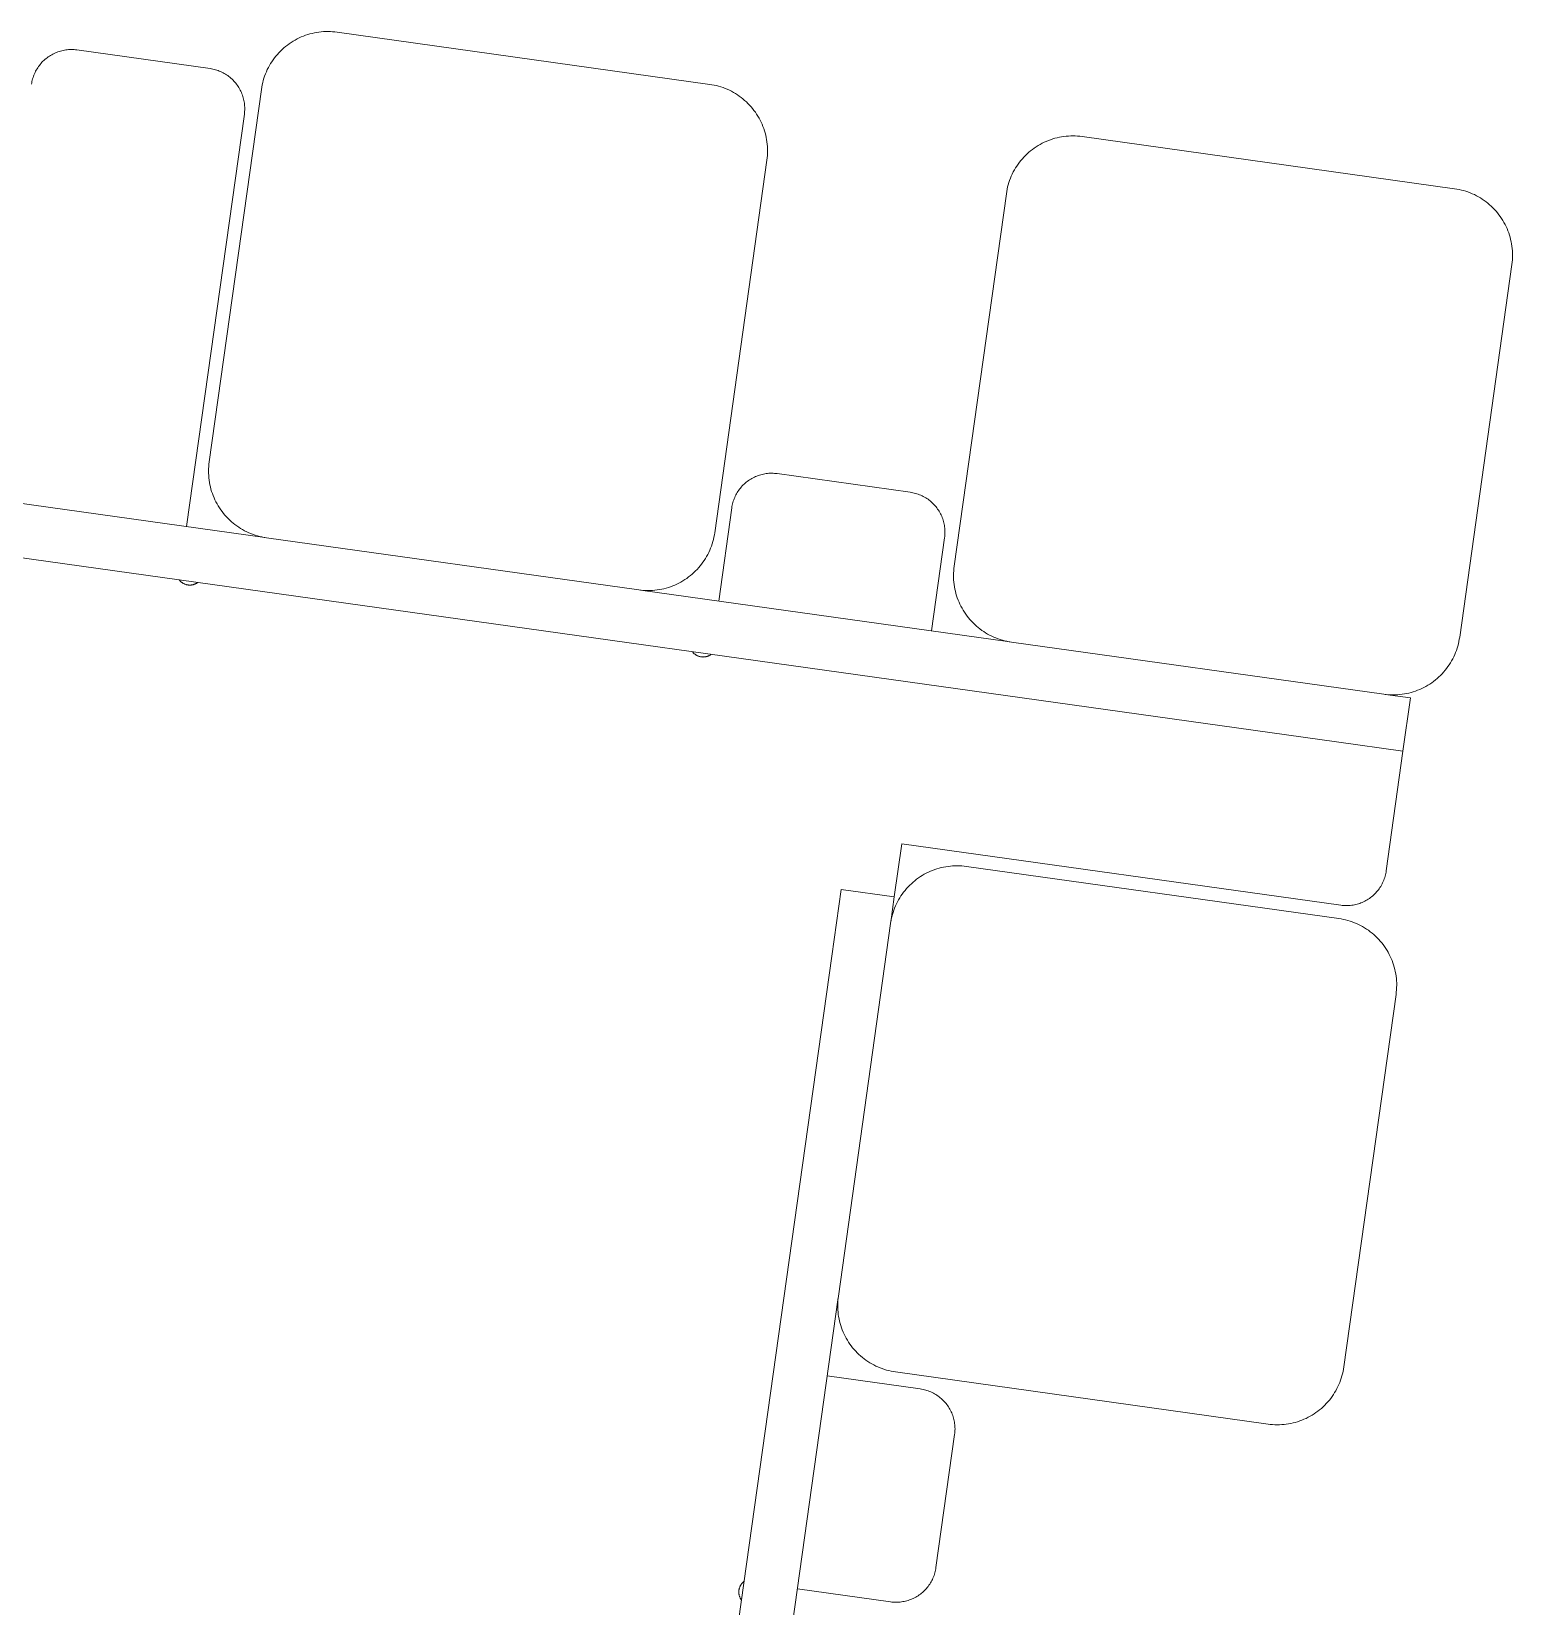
# Model space of a CAD drawing. Header units: inches. Extents: x -6 to 177, y -6 to 113.
# Drawn here: x 106.53 to 110.871, y 106.089 to 110.705 of the extents above; entities that cross this region are included whole.
import ezdxf

# ---------------------------------------------------------------- set-up
doc = ezdxf.new("R2010")
doc.units = ezdxf.units.IN
doc.layers.add('ZANO_R', color=7, linetype='Continuous', lineweight=0)

msp = doc.modelspace()

# ---------------------------------------------------------------- linework, layer by layer
at = {"layer": 'ZANO_R'}
for p, q in [((107.33368, 110.69368), (107.34006, 110.69581)), ((107.34006, 110.69581), (107.34651, 110.69771)), ((107.34651, 110.69771), (107.35301, 110.6994)), ((107.35301, 110.6994), (107.35958, 110.70086)), ((107.35958, 110.70086), (107.36618, 110.7021)), ((107.36618, 110.7021), (107.37283, 110.70311)), ((107.37283, 110.70311), (107.37951, 110.7039)), ((107.37951, 110.7039), (107.3862, 110.70445)), ((107.3862, 110.70445), (107.39292, 110.70478)), ((107.39292, 110.70478), (107.39964, 110.70488)), ((107.39964, 110.70488), (107.40636, 110.70475)), ((107.40636, 110.70475), (107.41307, 110.70438)), ((107.41307, 110.70438), (107.41977, 110.70379)), ((107.41977, 110.70379), (107.42644, 110.70297)), ((107.42644, 110.70297), (108.51825, 110.55002)), ((106.62335, 110.64947), (106.61942, 110.64859)), ((106.6273, 110.65022), (106.62335, 110.64947)), ((106.63128, 110.65084), (106.6273, 110.65022)), ((106.63528, 110.65132), (106.63128, 110.65084)), ((106.63929, 110.65166), (106.63528, 110.65132)), ((106.64331, 110.65186), (106.63929, 110.65166)), ((106.64734, 110.65193), (106.64331, 110.65186)), ((106.64734, 110.65193), (106.65145, 110.65186)), ((106.65145, 110.65186), (106.65555, 110.65165)), ((106.65555, 110.65165), (106.65965, 110.65129)), ((106.65965, 110.65129), (106.66372, 110.65079)), ((107.05366, 110.59616), (106.66372, 110.65079)), ((107.26028, 110.64758), (107.26513, 110.65224)), ((107.26513, 110.65224), (107.27013, 110.65673)), ((107.27013, 110.65673), (107.27529, 110.66104)), ((107.27529, 110.66104), (107.28058, 110.66518)), ((107.28058, 110.66518), (107.28602, 110.66914)), ((107.28602, 110.66914), (107.29158, 110.67291)), ((107.29158, 110.67291), (107.29728, 110.67648)), ((107.29728, 110.67648), (107.30309, 110.67986)), ((107.30309, 110.67986), (107.30901, 110.68304)), ((107.30901, 110.68304), (107.31504, 110.68601)), ((107.31504, 110.68601), (107.32117, 110.68878)), ((107.32117, 110.68878), (107.32738, 110.69134)), ((107.32738, 110.69134), (107.33368, 110.69368)), ((106.55334, 110.60534), (106.55095, 110.6021)), ((106.55583, 110.6085), (106.55334, 110.60534)), ((106.55843, 110.61158), (106.55583, 110.6085)), ((106.56113, 110.61456), (106.55843, 110.61158)), ((106.56393, 110.61745), (106.56113, 110.61456)), ((106.56683, 110.62025), (106.56393, 110.61745)), ((106.56982, 110.62294), (106.56683, 110.62025)), ((106.57291, 110.62553), (106.56982, 110.62294)), ((106.57607, 110.62801), (106.57291, 110.62553)), ((106.57933, 110.63039), (106.57607, 110.62801)), ((106.58266, 110.63265), (106.57933, 110.63039)), ((106.58606, 110.6348), (106.58266, 110.63265)), ((106.58954, 110.63683), (106.58606, 110.6348)), ((106.59308, 110.63874), (106.58954, 110.63683)), ((106.59669, 110.64052), (106.59308, 110.63874)), ((106.60036, 110.64219), (106.59669, 110.64052)), ((106.60408, 110.64373), (106.60036, 110.64219)), ((106.60785, 110.64514), (106.60408, 110.64373)), ((106.61167, 110.64642), (106.60785, 110.64514)), ((106.61552, 110.64757), (106.61167, 110.64642)), ((106.61942, 110.64859), (106.61552, 110.64757)), ((107.22457, 110.59903), (107.22778, 110.60494)), ((107.22778, 110.60494), (107.23119, 110.61073)), ((107.23119, 110.61073), (107.23479, 110.61641)), ((107.23479, 110.61641), (107.23859, 110.62196)), ((107.23859, 110.62196), (107.24257, 110.62737)), ((107.24257, 110.62737), (107.24674, 110.63265)), ((107.24674, 110.63265), (107.25108, 110.63778)), ((107.25108, 110.63778), (107.2556, 110.64276)), ((107.2556, 110.64276), (107.26028, 110.64758)), ((106.53175, 110.55813), (106.53098, 110.55418)), ((106.53264, 110.56205), (106.53175, 110.55813)), ((106.53367, 110.56595), (106.53264, 110.56205)), ((106.53483, 110.5698), (106.53367, 110.56595)), ((106.53612, 110.57361), (106.53483, 110.5698)), ((106.53755, 110.57738), (106.53612, 110.57361)), ((106.53909, 110.5811), (106.53755, 110.57738)), ((106.54077, 110.58476), (106.53909, 110.5811)), ((106.54257, 110.58836), (106.54077, 110.58476)), ((106.54449, 110.5919), (106.54257, 110.58836)), ((106.54653, 110.59537), (106.54449, 110.5919)), ((106.54868, 110.59877), (106.54653, 110.59537)), ((106.55095, 110.6021), (106.54868, 110.59877)), ((107.05764, 110.59554), (107.05366, 110.59616)), ((107.0616, 110.59477), (107.05764, 110.59554)), ((107.06553, 110.59388), (107.0616, 110.59477)), ((107.06943, 110.59284), (107.06553, 110.59388)), ((107.07329, 110.59168), (107.06943, 110.59284)), ((107.07711, 110.59038), (107.07329, 110.59168)), ((107.08089, 110.58896), (107.07711, 110.59038)), ((107.08461, 110.58741), (107.08089, 110.58896)), ((107.08828, 110.58573), (107.08461, 110.58741)), ((107.09188, 110.58392), (107.08828, 110.58573)), ((107.09543, 110.582), (107.09188, 110.58392)), ((107.0989, 110.57995), (107.09543, 110.582)), ((107.10231, 110.57779), (107.0989, 110.57995)), ((107.10564, 110.57551), (107.10231, 110.57779)), ((107.10888, 110.57312), (107.10564, 110.57551)), ((107.11205, 110.57062), (107.10888, 110.57312)), ((107.11513, 110.56801), (107.11205, 110.57062)), ((107.11812, 110.5653), (107.11513, 110.56801)), ((107.12101, 110.56249), (107.11812, 110.5653)), ((107.1238, 110.55959), (107.12101, 110.56249)), ((107.1265, 110.55658), (107.1238, 110.55959)), ((107.20798, 110.55512), (107.2097, 110.56161)), ((107.2097, 110.56161), (107.21164, 110.56805)), ((107.21164, 110.56805), (107.2138, 110.57442)), ((107.2138, 110.57442), (107.21618, 110.58071)), ((107.21618, 110.58071), (107.21876, 110.58691)), ((107.21876, 110.58691), (107.22156, 110.59302)), ((107.22156, 110.59302), (107.22457, 110.59903)), ((106.53098, 110.55418), (106.53036, 110.5502)), ((107.05121, 109.44352), (107.20417, 110.53532)), ((107.12909, 110.55349), (107.1265, 110.55658)), ((107.13157, 110.55031), (107.12909, 110.55349)), ((107.13395, 110.54705), (107.13157, 110.55031)), ((107.13621, 110.54371), (107.13395, 110.54705)), ((107.13835, 110.5403), (107.13621, 110.54371)), ((107.14038, 110.53681), (107.13835, 110.5403)), ((107.14229, 110.53326), (107.14038, 110.53681)), ((107.14407, 110.52964), (107.14229, 110.53326)), ((107.14573, 110.52596), (107.14407, 110.52964)), ((107.14727, 110.52223), (107.14573, 110.52596)), ((107.14867, 110.51845), (107.14727, 110.52223)), ((107.14995, 110.51463), (107.14867, 110.51845)), ((107.15109, 110.51076), (107.14995, 110.51463)), ((107.20417, 110.53532), (107.20521, 110.54196)), ((107.20521, 110.54196), (107.20648, 110.54856)), ((107.20648, 110.54856), (107.20798, 110.55512)), ((108.51825, 110.55002), (108.52489, 110.54898)), ((108.52489, 110.54898), (108.53149, 110.5477)), ((108.53149, 110.5477), (108.53804, 110.54621)), ((108.53804, 110.54621), (108.54454, 110.54449)), ((108.54454, 110.54449), (108.55098, 110.54255)), ((108.55098, 110.54255), (108.55734, 110.54039)), ((108.55734, 110.54039), (108.56363, 110.53801)), ((108.56363, 110.53801), (108.56984, 110.53542)), ((108.56984, 110.53542), (108.57595, 110.53263)), ((108.57595, 110.53263), (108.58196, 110.52962)), ((108.58196, 110.52962), (108.58787, 110.52641)), ((108.58787, 110.52641), (108.59366, 110.523)), ((108.59366, 110.523), (108.59934, 110.5194)), ((108.59934, 110.5194), (108.60488, 110.5156)), ((108.60488, 110.5156), (108.6103, 110.51162)), ((108.6103, 110.51162), (108.61557, 110.50745)), ((107.1521, 110.50685), (107.15109, 110.51076)), ((107.15298, 110.50292), (107.1521, 110.50685)), ((107.15372, 110.49895), (107.15298, 110.50292)), ((107.15433, 110.49497), (107.15372, 110.49895)), ((107.15425, 110.4628), (107.15474, 110.4668)), ((107.1548, 110.49096), (107.15433, 110.49497)), ((107.15474, 110.4668), (107.15509, 110.47082)), ((107.15513, 110.48694), (107.1548, 110.49096)), ((107.15509, 110.47082), (107.15531, 110.47485)), ((107.15533, 110.48291), (107.15513, 110.48694)), ((107.15531, 110.47485), (107.15539, 110.47888)), ((107.15539, 110.47888), (107.15533, 110.48291)), ((108.61557, 110.50745), (108.6207, 110.5031)), ((108.6207, 110.5031), (108.62568, 110.49859)), ((108.62568, 110.49859), (108.6305, 110.4939)), ((108.6305, 110.4939), (108.63516, 110.48906)), ((108.63516, 110.48906), (108.63965, 110.48406)), ((108.63965, 110.48406), (108.64397, 110.4789)), ((108.64397, 110.4789), (108.64811, 110.47361)), ((108.64811, 110.47361), (108.65207, 110.46817)), ((108.65207, 110.46817), (108.65583, 110.4626)), ((106.98491, 109.25401), (107.15425, 110.4628)), ((108.65583, 110.4626), (108.65941, 110.45691)), ((108.65941, 110.45691), (108.66279, 110.4511)), ((108.66279, 110.4511), (108.66597, 110.44518)), ((108.66597, 110.44518), (108.66894, 110.43915)), ((108.66894, 110.43915), (108.67171, 110.43302)), ((108.67171, 110.43302), (108.67427, 110.4268)), ((108.67427, 110.4268), (108.67661, 110.4205)), ((108.67661, 110.4205), (108.67873, 110.41413)), ((108.67873, 110.41413), (108.68064, 110.40768)), ((108.68064, 110.40768), (108.68233, 110.40117)), ((108.68233, 110.40117), (108.68379, 110.39461)), ((108.68379, 110.39461), (108.68503, 110.388)), ((108.68503, 110.388), (108.68604, 110.38136)), ((108.68604, 110.38136), (108.68682, 110.37468)), ((108.68682, 110.37468), (108.68738, 110.36798)), ((109.48089, 110.37058), (109.4867, 110.37396)), ((109.4867, 110.37396), (109.49262, 110.37714)), ((109.49262, 110.37714), (109.49865, 110.38011)), ((109.49865, 110.38011), (109.50478, 110.38288)), ((109.50478, 110.38288), (109.51099, 110.38544)), ((109.51099, 110.38544), (109.5173, 110.38778)), ((109.5173, 110.38778), (109.52367, 110.38991)), ((109.52367, 110.38991), (109.53012, 110.39181)), ((109.53012, 110.39181), (109.53663, 110.3935)), ((109.53663, 110.3935), (109.54319, 110.39496)), ((109.54319, 110.39496), (109.54979, 110.3962)), ((109.54979, 110.3962), (109.55644, 110.39721)), ((109.55644, 110.39721), (109.56312, 110.398)), ((109.56312, 110.398), (109.56982, 110.39855)), ((109.56982, 110.39855), (109.57653, 110.39888)), ((109.57653, 110.39888), (109.58325, 110.39898)), ((109.58325, 110.39898), (109.58997, 110.39884)), ((109.58997, 110.39884), (109.59669, 110.39848)), ((109.59669, 110.39848), (109.60338, 110.39789)), ((109.60338, 110.39789), (109.61005, 110.39707)), ((109.61005, 110.39707), (110.70186, 110.24412)), ((108.6859, 110.32775), (108.53295, 109.23594)), ((108.68672, 110.33442), (108.6859, 110.32775)), ((108.68731, 110.34111), (108.68672, 110.33442)), ((108.68767, 110.34783), (108.68731, 110.34111)), ((108.68738, 110.36798), (108.68771, 110.36127)), ((108.6878, 110.35455), (108.68767, 110.34783)), ((108.68771, 110.36127), (108.6878, 110.35455)), ((109.42618, 110.32147), (109.43035, 110.32674)), ((109.43035, 110.32674), (109.43469, 110.33187)), ((109.43469, 110.33187), (109.43921, 110.33685)), ((109.43921, 110.33685), (109.4439, 110.34167)), ((109.4439, 110.34167), (109.44874, 110.34633)), ((109.44874, 110.34633), (109.45374, 110.35082)), ((109.45374, 110.35082), (109.4589, 110.35514)), ((109.4589, 110.35514), (109.46419, 110.35928)), ((109.46419, 110.35928), (109.46963, 110.36324)), ((109.46963, 110.36324), (109.4752, 110.367)), ((109.4752, 110.367), (109.48089, 110.37058)), ((109.39979, 110.2748), (109.40237, 110.28101)), ((109.40237, 110.28101), (109.40517, 110.28712)), ((109.40517, 110.28712), (109.40818, 110.29313)), ((109.40818, 110.29313), (109.41139, 110.29904)), ((109.41139, 110.29904), (109.4148, 110.30483)), ((109.4148, 110.30483), (109.4184, 110.31051)), ((109.4184, 110.31051), (109.4222, 110.31605)), ((109.4222, 110.31605), (109.42618, 110.32147)), ((109.38778, 110.22942), (109.38882, 110.23606)), ((109.38882, 110.23606), (109.39009, 110.24266)), ((109.39009, 110.24266), (109.39159, 110.24921)), ((109.39159, 110.24921), (109.39331, 110.25571)), ((109.39331, 110.25571), (109.39525, 110.26215)), ((109.39525, 110.26215), (109.39741, 110.26851)), ((109.39741, 110.26851), (109.39979, 110.2748)), ((110.70186, 110.24412), (110.7085, 110.24307)), ((110.7085, 110.24307), (110.7151, 110.2418)), ((110.7151, 110.2418), (110.72165, 110.24031)), ((110.72165, 110.24031), (110.72815, 110.23859)), ((110.72815, 110.23859), (110.73459, 110.23665)), ((110.73459, 110.23665), (110.74096, 110.23449)), ((110.74096, 110.23449), (110.74724, 110.23211)), ((109.23483, 109.13761), (109.38778, 110.22942)), ((110.74724, 110.23211), (110.75345, 110.22952)), ((110.75345, 110.22952), (110.75956, 110.22672)), ((110.75956, 110.22672), (110.76557, 110.22372)), ((110.76557, 110.22372), (110.77148, 110.22051)), ((110.77148, 110.22051), (110.77727, 110.2171)), ((110.77727, 110.2171), (110.78295, 110.21349)), ((110.78295, 110.21349), (110.78849, 110.2097)), ((110.78849, 110.2097), (110.79391, 110.20571)), ((110.79391, 110.20571), (110.79918, 110.20155)), ((110.79918, 110.20155), (110.80431, 110.1972)), ((110.80431, 110.1972), (110.80929, 110.19269)), ((110.80929, 110.19269), (110.81412, 110.188)), ((110.81412, 110.188), (110.81877, 110.18316)), ((110.81877, 110.18316), (110.82327, 110.17815)), ((110.82327, 110.17815), (110.82758, 110.173)), ((110.82758, 110.173), (110.83172, 110.1677)), ((110.83172, 110.1677), (110.83568, 110.16227)), ((110.83568, 110.16227), (110.83945, 110.1567)), ((110.83945, 110.1567), (110.84302, 110.15101)), ((110.84302, 110.15101), (110.8464, 110.1452)), ((110.8464, 110.1452), (110.84958, 110.13927)), ((110.84958, 110.13927), (110.85255, 110.13325)), ((110.85255, 110.13325), (110.85532, 110.12712)), ((110.85532, 110.12712), (110.85788, 110.1209)), ((110.85788, 110.1209), (110.86022, 110.1146)), ((110.86022, 110.1146), (110.86235, 110.10822)), ((110.86235, 110.10822), (110.86425, 110.10178)), ((110.86425, 110.10178), (110.86594, 110.09527)), ((110.86594, 110.09527), (110.8674, 110.08871)), ((110.8674, 110.08871), (110.86864, 110.0821)), ((110.86864, 110.0821), (110.86965, 110.07546)), ((110.86965, 110.07546), (110.87044, 110.06878)), ((110.87044, 110.06878), (110.87099, 110.06208)), ((110.87099, 110.06208), (110.87132, 110.05537)), ((110.87132, 110.05537), (110.87142, 110.04865)), ((110.86951, 110.02184), (110.71656, 108.93004)), ((110.87033, 110.02852), (110.86951, 110.02184)), ((110.87092, 110.03521), (110.87033, 110.02852)), ((110.87128, 110.04192), (110.87092, 110.03521)), ((110.87142, 110.04865), (110.87128, 110.04192)), ((107.04944, 109.42343), (107.04931, 109.41671)), ((107.04931, 109.41671), (107.04941, 109.40999)), ((107.04941, 109.40999), (107.04973, 109.40328)), ((107.0498, 109.43015), (107.04944, 109.42343)), ((107.04973, 109.40328), (107.05029, 109.39658)), ((107.0504, 109.43684), (107.0498, 109.43015)), ((107.05121, 109.44352), (107.0504, 109.43684)), ((108.66036, 109.4034), (108.65659, 109.40199)), ((108.66418, 109.40468), (108.66036, 109.4034)), ((108.66803, 109.40583), (108.66418, 109.40468)), ((108.67193, 109.40685), (108.66803, 109.40583)), ((108.67586, 109.40774), (108.67193, 109.40685)), ((108.67981, 109.40849), (108.67586, 109.40774)), ((108.68379, 109.4091), (108.67981, 109.40849)), ((108.68779, 109.40958), (108.68379, 109.4091)), ((108.6918, 109.40992), (108.68779, 109.40958)), ((108.69582, 109.41013), (108.6918, 109.40992)), ((108.69985, 109.4102), (108.69582, 109.41013)), ((108.69985, 109.4102), (108.70396, 109.41013)), ((108.70396, 109.41013), (108.70806, 109.40991)), ((108.70806, 109.40991), (108.71216, 109.40955)), ((108.71216, 109.40955), (108.71624, 109.40905)), ((109.10617, 109.35443), (108.71624, 109.40905)), ((107.21454, 109.22184), (106.13139, 109.37358)), ((107.05029, 109.39658), (107.05107, 109.3899)), ((107.05107, 109.3899), (107.05209, 109.38326)), ((107.05209, 109.38326), (107.05332, 109.37665)), ((107.05332, 109.37665), (107.05479, 109.37009)), ((107.05479, 109.37009), (107.05647, 109.36358)), ((107.05647, 109.36358), (107.05838, 109.35713)), ((107.05838, 109.35713), (107.06051, 109.35076)), ((108.60119, 109.35704), (108.59904, 109.35364)), ((108.60346, 109.36036), (108.60119, 109.35704)), ((108.60585, 109.36361), (108.60346, 109.36036)), ((108.60834, 109.36677), (108.60585, 109.36361)), ((108.61094, 109.36984), (108.60834, 109.36677)), ((108.61364, 109.37283), (108.61094, 109.36984)), ((108.61644, 109.37572), (108.61364, 109.37283)), ((108.61934, 109.37851), (108.61644, 109.37572)), ((108.62233, 109.38121), (108.61934, 109.37851)), ((108.62542, 109.3838), (108.62233, 109.38121)), ((108.62858, 109.38628), (108.62542, 109.3838)), ((108.63184, 109.38865), (108.62858, 109.38628)), ((108.63517, 109.39091), (108.63184, 109.38865)), ((108.63857, 109.39306), (108.63517, 109.39091)), ((108.64205, 109.39509), (108.63857, 109.39306)), ((108.64559, 109.397), (108.64205, 109.39509)), ((108.6492, 109.39879), (108.64559, 109.397)), ((108.65287, 109.40045), (108.6492, 109.39879)), ((108.65659, 109.40199), (108.65287, 109.40045)), ((110.35545, 108.6228), (105.13038, 109.35478)), ((107.06051, 109.35076), (107.06285, 109.34446)), ((107.06285, 109.34446), (107.06541, 109.33824)), ((107.06541, 109.33824), (107.06817, 109.33211)), ((107.06817, 109.33211), (107.07115, 109.32608)), ((107.07115, 109.32608), (107.07433, 109.32016)), ((107.07433, 109.32016), (107.07771, 109.31435)), ((107.07771, 109.31435), (107.08128, 109.30866)), ((108.58349, 109.31244), (108.58287, 109.30846)), ((108.58426, 109.31639), (108.58349, 109.31244)), ((108.58515, 109.32032), (108.58426, 109.31639)), ((108.58618, 109.32421), (108.58515, 109.32032)), ((108.58734, 109.32807), (108.58618, 109.32421)), ((108.58863, 109.33188), (108.58734, 109.32807)), ((108.59006, 109.33565), (108.58863, 109.33188)), ((108.5916, 109.33936), (108.59006, 109.33565)), ((108.59328, 109.34302), (108.5916, 109.33936)), ((108.59508, 109.34663), (108.59328, 109.34302)), ((108.597, 109.35016), (108.59508, 109.34663)), ((108.59904, 109.35364), (108.597, 109.35016)), ((109.11015, 109.3538), (109.10617, 109.35443)), ((109.11411, 109.35304), (109.11015, 109.3538)), ((109.11804, 109.35214), (109.11411, 109.35304)), ((109.12194, 109.35111), (109.11804, 109.35214)), ((109.1258, 109.34994), (109.12194, 109.35111)), ((109.12962, 109.34865), (109.1258, 109.34994)), ((109.1334, 109.34722), (109.12962, 109.34865)), ((109.13712, 109.34567), (109.1334, 109.34722)), ((109.14079, 109.34399), (109.13712, 109.34567)), ((109.14439, 109.34219), (109.14079, 109.34399)), ((109.14794, 109.34026), (109.14439, 109.34219)), ((109.15141, 109.33822), (109.14794, 109.34026)), ((109.15482, 109.33605), (109.15141, 109.33822)), ((109.15815, 109.33377), (109.15482, 109.33605)), ((109.1614, 109.33138), (109.15815, 109.33377)), ((109.16456, 109.32888), (109.1614, 109.33138)), ((109.16764, 109.32628), (109.16456, 109.32888)), ((109.17063, 109.32357), (109.16764, 109.32628)), ((109.17352, 109.32076), (109.17063, 109.32357)), ((109.17631, 109.31785), (109.17352, 109.32076)), ((109.17901, 109.31485), (109.17631, 109.31785)), ((109.1816, 109.31176), (109.17901, 109.31485)), ((109.18408, 109.30858), (109.1816, 109.31176)), ((107.08128, 109.30866), (107.08505, 109.30309)), ((107.08505, 109.30309), (107.08901, 109.29765)), ((107.08901, 109.29765), (107.09314, 109.29236)), ((107.09314, 109.29236), (107.09746, 109.28721)), ((107.09746, 109.28721), (107.10195, 109.2822)), ((107.10195, 109.2822), (107.10661, 109.27736)), ((107.10661, 109.27736), (107.11143, 109.27267)), ((107.11143, 109.27267), (107.11641, 109.26816)), ((107.11641, 109.26816), (107.12154, 109.26381)), ((108.58287, 109.30846), (108.54463, 109.03551)), ((109.18646, 109.30532), (109.18408, 109.30858)), ((109.18872, 109.30198), (109.18646, 109.30532)), ((109.19086, 109.29856), (109.18872, 109.30198)), ((109.19289, 109.29508), (109.19086, 109.29856)), ((109.1948, 109.29152), (109.19289, 109.29508)), ((109.19658, 109.2879), (109.1948, 109.29152)), ((109.19824, 109.28423), (109.19658, 109.2879)), ((109.19978, 109.2805), (109.19824, 109.28423)), ((109.20118, 109.27672), (109.19978, 109.2805)), ((109.20246, 109.27289), (109.20118, 109.27672)), ((109.2036, 109.26902), (109.20246, 109.27289)), ((109.20461, 109.26512), (109.2036, 109.26902)), ((109.20549, 109.26118), (109.20461, 109.26512)), ((107.12154, 109.26381), (107.12682, 109.25965)), ((107.12682, 109.25965), (107.13223, 109.25566)), ((107.13223, 109.25566), (107.13778, 109.25187)), ((107.13778, 109.25187), (107.14345, 109.24826)), ((107.14345, 109.24826), (107.14925, 109.24485)), ((107.14925, 109.24485), (107.15515, 109.24164)), ((107.15515, 109.24164), (107.16117, 109.23864)), ((107.16117, 109.23864), (107.16728, 109.23584)), ((107.16728, 109.23584), (107.17348, 109.23325)), ((107.17348, 109.23325), (107.17977, 109.23087)), ((107.17977, 109.23087), (107.18614, 109.22871)), ((107.18614, 109.22871), (107.19257, 109.22677)), ((107.19257, 109.22677), (107.19907, 109.22505)), ((107.19907, 109.22505), (107.20563, 109.22356)), ((107.20563, 109.22356), (107.21223, 109.22228)), ((107.21223, 109.22228), (107.21887, 109.22124)), ((108.31067, 109.06829), (107.21887, 109.22124)), ((108.52913, 109.21614), (108.53063, 109.2227)), ((108.53063, 109.2227), (108.5319, 109.2293)), ((108.5319, 109.2293), (108.53295, 109.23594)), ((109.16852, 108.94812), (109.20676, 109.22106)), ((109.20623, 109.25722), (109.20549, 109.26118)), ((109.20684, 109.25323), (109.20623, 109.25722)), ((109.20676, 109.22106), (109.20725, 109.22507)), ((109.20731, 109.24922), (109.20684, 109.25323)), ((109.20725, 109.22507), (109.2076, 109.22908)), ((109.20764, 109.24521), (109.20731, 109.24922)), ((109.2076, 109.22908), (109.20782, 109.23311)), ((109.20784, 109.24118), (109.20764, 109.24521)), ((109.20782, 109.23311), (109.2079, 109.23714)), ((109.2079, 109.23714), (109.20784, 109.24118)), ((108.50934, 109.16632), (108.51255, 109.17223)), ((108.51255, 109.17223), (108.51555, 109.17824)), ((108.51555, 109.17824), (108.51835, 109.18435)), ((108.51835, 109.18435), (108.52094, 109.19056)), ((108.52094, 109.19056), (108.52332, 109.19684)), ((108.52332, 109.19684), (108.52547, 109.20321)), ((108.52547, 109.20321), (108.52742, 109.20965)), ((108.52742, 109.20965), (108.52913, 109.21614)), ((108.47683, 109.12368), (108.48152, 109.12851)), ((108.48152, 109.12851), (108.48603, 109.13348)), ((108.48603, 109.13348), (108.49038, 109.13861)), ((108.49038, 109.13861), (108.49454, 109.14389)), ((108.49454, 109.14389), (108.49853, 109.1493)), ((108.49853, 109.1493), (108.50232, 109.15485)), ((108.50232, 109.15485), (108.50593, 109.16053)), ((108.50593, 109.16053), (108.50934, 109.16632)), ((109.23401, 109.13094), (109.23342, 109.12425)), ((109.23483, 109.13761), (109.23401, 109.13094)), ((106.96389, 109.09698), (106.96306, 109.09804)), ((106.96475, 109.09595), (106.96389, 109.09698)), ((106.96566, 109.09494), (106.96475, 109.09595)), ((106.96659, 109.09397), (106.96566, 109.09494)), ((106.96756, 109.09303), (106.96659, 109.09397)), ((106.96856, 109.09213), (106.96756, 109.09303)), ((106.96959, 109.09126), (106.96856, 109.09213)), ((106.97064, 109.09042), (106.96959, 109.09126)), ((106.97173, 109.08962), (106.97064, 109.09042)), ((106.97284, 109.08886), (106.97173, 109.08962)), ((106.97398, 109.08814), (106.97284, 109.08886)), ((106.97515, 109.08746), (106.97398, 109.08814)), ((106.97633, 109.08682), (106.97515, 109.08746)), ((106.97754, 109.08621), (106.97633, 109.08682)), ((106.97876, 109.08565), (106.97754, 109.08621)), ((106.98001, 109.08514), (106.97876, 109.08565)), ((106.98127, 109.08466), (106.98001, 109.08514)), ((106.98255, 109.08423), (106.98127, 109.08466)), ((106.98384, 109.08384), (106.98255, 109.08423)), ((106.98514, 109.0835), (106.98384, 109.08384)), ((106.98646, 109.0832), (106.98514, 109.0835)), ((106.98778, 109.08295), (106.98646, 109.0832)), ((106.98912, 109.08275), (106.98778, 109.08295)), ((106.99046, 109.08258), (106.98912, 109.08275)), ((106.9918, 109.08247), (106.99046, 109.08258)), ((106.99314, 109.0824), (106.9918, 109.08247)), ((106.99449, 109.08238), (106.99314, 109.0824)), ((106.99583, 109.0824), (106.99449, 109.08238)), ((106.99717, 109.08247), (106.99583, 109.0824)), ((106.9985, 109.08258), (106.99717, 109.08247)), ((106.99983, 109.08274), (106.9985, 109.08258)), ((107.00116, 109.08294), (106.99983, 109.08274)), ((107.00247, 109.08319), (107.00116, 109.08294)), ((107.00378, 109.08349), (107.00247, 109.08319)), ((107.00507, 109.08383), (107.00378, 109.08349)), ((107.00636, 109.08421), (107.00507, 109.08383)), ((107.00763, 109.08463), (107.00636, 109.08421)), ((107.00888, 109.0851), (107.00763, 109.08463)), ((107.01012, 109.08561), (107.00888, 109.0851)), ((107.01134, 109.08616), (107.01012, 109.08561)), ((107.01254, 109.08676), (107.01134, 109.08616)), ((107.01372, 109.08739), (107.01254, 109.08676)), ((107.01488, 109.08806), (107.01372, 109.08739)), ((107.01601, 109.08878), (107.01488, 109.08806)), ((107.01712, 109.08953), (107.01601, 109.08878)), ((107.0182, 109.09032), (107.01712, 109.08953)), ((108.40343, 109.07758), (108.40973, 109.07992)), ((108.40973, 109.07992), (108.41595, 109.08248)), ((108.41595, 109.08248), (108.42208, 109.08525)), ((108.42208, 109.08525), (108.4281, 109.08822)), ((108.4281, 109.08822), (108.43403, 109.0914)), ((108.43403, 109.0914), (108.43984, 109.09478)), ((108.43984, 109.09478), (108.44553, 109.09835)), ((108.44553, 109.09835), (108.4511, 109.10212)), ((108.4511, 109.10212), (108.45653, 109.10608)), ((108.45653, 109.10608), (108.46183, 109.11022)), ((108.46183, 109.11022), (108.46698, 109.11453)), ((108.46698, 109.11453), (108.47198, 109.11903)), ((108.47198, 109.11903), (108.47683, 109.12368)), ((109.23305, 109.11753), (109.23292, 109.11081)), ((109.23292, 109.11081), (109.23302, 109.10409)), ((109.23302, 109.10409), (109.23335, 109.09738)), ((109.23342, 109.12425), (109.23305, 109.11753)), ((109.23335, 109.09738), (109.2339, 109.09068)), ((109.2339, 109.09068), (109.23469, 109.084)), ((109.23469, 109.084), (109.2357, 109.07735)), ((108.31067, 109.06829), (108.31734, 109.06747)), ((109.39815, 108.91594), (108.315, 109.06768)), ((108.31734, 109.06747), (108.32404, 109.06688)), ((108.32404, 109.06688), (108.33075, 109.06652)), ((108.33075, 109.06652), (108.33747, 109.06638)), ((108.33747, 109.06638), (108.3442, 109.06648)), ((108.3442, 109.06648), (108.35091, 109.06681)), ((108.35091, 109.06681), (108.35761, 109.06736)), ((108.35761, 109.06736), (108.36429, 109.06815)), ((108.36429, 109.06815), (108.37093, 109.06916)), ((108.37093, 109.06916), (108.37754, 109.0704)), ((108.37754, 109.0704), (108.3841, 109.07186)), ((108.3841, 109.07186), (108.39061, 109.07355)), ((108.39061, 109.07355), (108.39705, 109.07545)), ((108.39705, 109.07545), (108.40343, 109.07758)), ((109.2357, 109.07735), (109.23694, 109.07075)), ((109.23694, 109.07075), (109.2384, 109.06419)), ((109.2384, 109.06419), (109.24008, 109.05768)), ((109.24008, 109.05768), (109.24199, 109.05123)), ((109.24199, 109.05123), (109.24412, 109.04485)), ((109.24412, 109.04485), (109.24646, 109.03855)), ((109.24646, 109.03855), (109.24902, 109.03234)), ((109.24902, 109.03234), (109.25178, 109.02621)), ((109.25178, 109.02621), (109.25476, 109.02018)), ((109.25476, 109.02018), (109.25794, 109.01426)), ((109.25794, 109.01426), (109.26132, 109.00845)), ((109.26132, 109.00845), (109.26489, 109.00276)), ((109.26489, 109.00276), (109.26866, 108.99719)), ((109.26866, 108.99719), (109.27262, 108.99175)), ((109.27262, 108.99175), (109.27676, 108.98646)), ((109.27676, 108.98646), (109.28107, 108.9813)), ((109.28107, 108.9813), (109.28556, 108.9763)), ((109.28556, 108.9763), (109.29022, 108.97146)), ((109.29022, 108.97146), (109.29504, 108.96677)), ((109.29504, 108.96677), (109.30002, 108.96225)), ((109.30002, 108.96225), (109.30515, 108.95791)), ((109.30515, 108.95791), (109.31043, 108.95374)), ((109.31043, 108.95374), (109.31584, 108.94976)), ((109.31584, 108.94976), (109.32139, 108.94596)), ((109.32139, 108.94596), (109.32706, 108.94236)), ((109.32706, 108.94236), (109.33286, 108.93895)), ((109.33286, 108.93895), (109.33876, 108.93574)), ((109.33876, 108.93574), (109.34478, 108.93273)), ((109.34478, 108.93273), (109.35089, 108.92993)), ((109.35089, 108.92993), (109.35709, 108.92735)), ((109.35709, 108.92735), (109.36338, 108.92497)), ((109.36338, 108.92497), (109.36975, 108.92281)), ((109.36975, 108.92281), (109.37618, 108.92087)), ((109.37618, 108.92087), (109.38268, 108.91915)), ((109.38268, 108.91915), (109.38924, 108.91765)), ((109.38924, 108.91765), (109.39584, 108.91638)), ((109.39584, 108.91638), (109.40248, 108.91534)), ((110.49428, 108.76238), (109.40248, 108.91534)), ((110.70693, 108.89094), (110.70909, 108.89731)), ((110.70909, 108.89731), (110.71103, 108.90374)), ((110.71103, 108.90374), (110.71275, 108.91024)), ((110.71275, 108.91024), (110.71424, 108.9168)), ((110.71424, 108.9168), (110.71552, 108.9234)), ((110.71552, 108.9234), (110.71656, 108.93004)), ((108.46847, 108.8862), (108.46764, 108.88726)), ((108.46933, 108.88517), (108.46847, 108.8862)), ((108.47023, 108.88417), (108.46933, 108.88517)), ((108.47117, 108.88319), (108.47023, 108.88417)), ((108.47214, 108.88226), (108.47117, 108.88319)), ((108.47313, 108.88135), (108.47214, 108.88226)), ((108.47416, 108.88048), (108.47313, 108.88135)), ((108.47522, 108.87964), (108.47416, 108.88048)), ((108.47631, 108.87885), (108.47522, 108.87964)), ((108.47742, 108.87809), (108.47631, 108.87885)), ((108.47856, 108.87736), (108.47742, 108.87809)), ((108.47972, 108.87668), (108.47856, 108.87736)), ((108.48091, 108.87604), (108.47972, 108.87668)), ((108.48212, 108.87544), (108.48091, 108.87604)), ((108.48334, 108.87488), (108.48212, 108.87544)), ((108.48459, 108.87436), (108.48334, 108.87488)), ((108.48585, 108.87389), (108.48459, 108.87436)), ((108.48713, 108.87346), (108.48585, 108.87389)), ((108.48842, 108.87307), (108.48713, 108.87346)), ((108.48972, 108.87273), (108.48842, 108.87307)), ((108.49104, 108.87243), (108.48972, 108.87273)), ((108.49236, 108.87218), (108.49104, 108.87243)), ((108.49369, 108.87197), (108.49236, 108.87218)), ((108.49503, 108.87181), (108.49369, 108.87197)), ((108.49638, 108.87169), (108.49503, 108.87181)), ((108.49772, 108.87162), (108.49638, 108.87169)), ((108.49907, 108.8716), (108.49772, 108.87162)), ((108.50041, 108.87162), (108.49907, 108.8716)), ((108.50175, 108.87169), (108.50041, 108.87162)), ((108.50308, 108.87181), (108.50175, 108.87169)), ((108.50441, 108.87196), (108.50308, 108.87181)), ((108.50573, 108.87217), (108.50441, 108.87196)), ((108.50705, 108.87242), (108.50573, 108.87217)), ((108.50836, 108.87271), (108.50705, 108.87242)), ((108.50965, 108.87305), (108.50836, 108.87271)), ((108.51094, 108.87343), (108.50965, 108.87305)), ((108.51221, 108.87386), (108.51094, 108.87343)), ((108.51346, 108.87432), (108.51221, 108.87386)), ((108.5147, 108.87483), (108.51346, 108.87432)), ((108.51592, 108.87539), (108.5147, 108.87483)), ((108.51712, 108.87598), (108.51592, 108.87539)), ((108.5183, 108.87661), (108.51712, 108.87598)), ((108.51946, 108.87729), (108.5183, 108.87661)), ((108.52059, 108.878), (108.51946, 108.87729)), ((108.5217, 108.87875), (108.52059, 108.878)), ((108.52278, 108.87954), (108.5217, 108.87875)), ((110.68593, 108.84895), (110.68954, 108.85462)), ((110.68954, 108.85462), (110.69295, 108.86042)), ((110.69295, 108.86042), (110.69616, 108.86632)), ((110.69616, 108.86632), (110.69916, 108.87234)), ((110.69916, 108.87234), (110.70196, 108.87845)), ((110.70196, 108.87845), (110.70455, 108.88465)), ((110.70455, 108.88465), (110.70693, 108.89094)), ((110.64014, 108.80018), (110.64544, 108.80431)), ((110.64544, 108.80431), (110.65059, 108.80863)), ((110.65059, 108.80863), (110.6556, 108.81312)), ((110.6556, 108.81312), (110.66044, 108.81778)), ((110.66044, 108.81778), (110.66513, 108.8226)), ((110.66513, 108.8226), (110.66964, 108.82758)), ((110.66964, 108.82758), (110.67399, 108.83271)), ((110.67399, 108.83271), (110.67815, 108.83799)), ((110.67815, 108.83799), (110.68214, 108.8434)), ((110.68214, 108.8434), (110.68593, 108.84895)), ((110.49428, 108.76238), (110.50096, 108.76157)), ((110.57227, 108.75146), (110.49861, 108.76178)), ((110.50096, 108.76157), (110.50765, 108.76098)), ((110.50765, 108.76098), (110.51436, 108.76061)), ((110.51436, 108.76061), (110.52109, 108.76048)), ((110.52109, 108.76048), (110.52781, 108.76058)), ((110.52781, 108.76058), (110.53452, 108.76091)), ((110.53452, 108.76091), (110.54122, 108.76146)), ((110.54122, 108.76146), (110.5479, 108.76225)), ((110.5479, 108.76225), (110.55454, 108.76326)), ((110.55454, 108.76326), (110.56115, 108.7645)), ((110.56115, 108.7645), (110.56771, 108.76596)), ((110.56771, 108.76596), (110.57422, 108.76764)), ((110.57422, 108.76764), (110.58067, 108.76955)), ((110.58067, 108.76955), (110.58704, 108.77168)), ((110.58704, 108.77168), (110.59334, 108.77402)), ((110.59334, 108.77402), (110.59956, 108.77658)), ((110.59956, 108.77658), (110.60569, 108.77934)), ((110.60569, 108.77934), (110.61172, 108.78232)), ((110.61172, 108.78232), (110.61764, 108.7855)), ((110.61764, 108.7855), (110.62345, 108.78888)), ((110.62345, 108.78888), (110.62914, 108.79245)), ((110.62914, 108.79245), (110.63471, 108.79622)), ((110.63471, 108.79622), (110.64014, 108.80018)), ((110.55042, 108.59549), (110.57227, 108.75146)), ((110.55042, 108.59549), (110.35545, 108.6228)), ((110.50126, 108.24455), (110.55042, 108.59549)), ((109.05927, 108.16825), (109.08112, 108.32422)), ((109.08112, 108.32422), (110.36789, 108.14396)), ((109.17786, 108.24862), (109.18424, 108.25075)), ((109.18424, 108.25075), (109.19069, 108.25266)), ((109.19069, 108.25266), (109.19719, 108.25434)), ((109.19719, 108.25434), (109.20375, 108.25581)), ((109.20375, 108.25581), (109.21036, 108.25704)), ((109.21036, 108.25704), (109.21701, 108.25806)), ((109.21701, 108.25806), (109.22368, 108.25884)), ((109.22368, 108.25884), (109.23038, 108.2594)), ((109.23038, 108.2594), (109.2371, 108.25972)), ((109.2371, 108.25972), (109.24382, 108.25982)), ((109.24382, 108.25982), (109.25054, 108.25969)), ((109.25054, 108.25969), (109.25725, 108.25933)), ((109.25725, 108.25933), (109.26395, 108.25874)), ((109.26395, 108.25874), (109.27062, 108.25792)), ((109.27062, 108.25792), (110.36243, 108.10497)), ((109.10446, 108.20252), (109.10931, 108.20718)), ((109.10931, 108.20718), (109.11431, 108.21167)), ((109.11431, 108.21167), (109.11946, 108.21599)), ((109.11946, 108.21599), (109.12476, 108.22013)), ((109.12476, 108.22013), (109.1302, 108.22408)), ((109.1302, 108.22408), (109.13576, 108.22785)), ((109.13576, 108.22785), (109.14146, 108.23142)), ((109.14146, 108.23142), (109.14727, 108.2348)), ((109.14727, 108.2348), (109.15319, 108.23798)), ((109.15319, 108.23798), (109.15922, 108.24096)), ((109.15922, 108.24096), (109.16534, 108.24372)), ((109.16534, 108.24372), (109.17156, 108.24628)), ((109.17156, 108.24628), (109.17786, 108.24862)), ((110.48504, 108.1993), (110.48709, 108.20278)), ((110.48709, 108.20278), (110.48901, 108.20632)), ((110.48901, 108.20632), (110.49082, 108.20993)), ((110.49082, 108.20993), (110.4925, 108.2136)), ((110.4925, 108.2136), (110.49405, 108.21732)), ((110.49405, 108.21732), (110.49548, 108.22109)), ((110.49548, 108.22109), (110.49677, 108.22491)), ((110.49677, 108.22491), (110.49794, 108.22877)), ((110.49794, 108.22877), (110.49897, 108.23267)), ((110.49897, 108.23267), (110.49987, 108.23661)), ((110.49987, 108.23661), (110.50063, 108.24057)), ((110.50063, 108.24057), (110.50126, 108.24455)), ((108.87598, 107.99513), (108.9033, 108.1901)), ((109.05927, 108.16825), (108.9033, 108.1901)), ((109.04895, 108.09459), (109.05927, 108.16825)), ((109.06875, 108.15398), (109.07196, 108.15988)), ((109.07196, 108.15988), (109.07537, 108.16568)), ((109.07537, 108.16568), (109.07897, 108.17135)), ((109.07897, 108.17135), (109.08277, 108.1769)), ((109.08277, 108.1769), (109.08675, 108.18231)), ((109.08675, 108.18231), (109.09092, 108.18759)), ((109.09092, 108.18759), (109.09526, 108.19272)), ((109.09526, 108.19272), (109.09978, 108.1977)), ((109.09978, 108.1977), (109.10446, 108.20252)), ((110.43835, 108.15592), (110.4419, 108.15783)), ((110.4419, 108.15783), (110.44539, 108.15985)), ((110.44539, 108.15985), (110.4488, 108.162)), ((110.4488, 108.162), (110.45215, 108.16426)), ((110.45215, 108.16426), (110.45541, 108.16663)), ((110.45541, 108.16663), (110.45858, 108.16912)), ((110.45858, 108.16912), (110.46168, 108.17171)), ((110.46168, 108.17171), (110.46468, 108.1744)), ((110.46468, 108.1744), (110.46759, 108.1772)), ((110.46759, 108.1772), (110.4704, 108.18009)), ((110.4704, 108.18009), (110.47311, 108.18308)), ((110.47311, 108.18308), (110.47571, 108.18616)), ((110.47571, 108.18616), (110.47821, 108.18932)), ((110.47821, 108.18932), (110.4806, 108.19257)), ((110.4806, 108.19257), (110.48288, 108.1959)), ((110.48288, 108.1959), (110.48504, 108.1993)), ((109.05216, 108.11006), (109.05388, 108.11656)), ((109.05388, 108.11656), (109.05582, 108.12299)), ((109.05582, 108.12299), (109.05798, 108.12936)), ((109.05798, 108.12936), (109.06035, 108.13565)), ((109.06035, 108.13565), (109.06294, 108.14185)), ((109.06294, 108.14185), (109.06574, 108.14796)), ((109.06574, 108.14796), (109.06875, 108.15398)), ((110.36789, 108.14396), (110.37189, 108.14347)), ((110.37189, 108.14347), (110.37591, 108.14311)), ((110.37591, 108.14311), (110.37994, 108.1429)), ((110.37994, 108.1429), (110.38397, 108.14282)), ((110.38397, 108.14282), (110.388, 108.14287)), ((110.388, 108.14287), (110.39203, 108.14307)), ((110.39203, 108.14307), (110.39605, 108.1434)), ((110.39605, 108.1434), (110.40006, 108.14387)), ((110.40006, 108.14387), (110.40405, 108.14448)), ((110.40405, 108.14448), (110.40801, 108.14522)), ((110.40801, 108.14522), (110.41195, 108.1461)), ((110.41195, 108.1461), (110.41585, 108.14711)), ((110.41585, 108.14711), (110.41972, 108.14826)), ((110.41972, 108.14826), (110.42355, 108.14953)), ((110.42355, 108.14953), (110.42733, 108.15094)), ((110.42733, 108.15094), (110.43106, 108.15247)), ((110.43106, 108.15247), (110.43473, 108.15413)), ((110.43473, 108.15413), (110.43835, 108.15592)), ((108.89539, 106.99846), (109.04834, 108.09026)), ((109.04834, 108.09026), (109.04939, 108.0969)), ((109.04939, 108.0969), (109.05066, 108.1035)), ((109.05066, 108.1035), (109.05216, 108.11006)), ((110.36243, 108.10497), (110.36907, 108.10392)), ((110.36907, 108.10392), (110.37567, 108.10265)), ((110.37567, 108.10265), (110.38222, 108.10115)), ((110.38222, 108.10115), (110.38872, 108.09943)), ((110.38872, 108.09943), (110.39516, 108.09749)), ((110.39516, 108.09749), (110.40152, 108.09533)), ((110.40152, 108.09533), (110.40781, 108.09296)), ((110.40781, 108.09296), (110.41402, 108.09037)), ((110.41402, 108.09037), (110.42013, 108.08757)), ((110.42013, 108.08757), (110.42614, 108.08456)), ((110.42614, 108.08456), (110.43205, 108.08135)), ((110.43205, 108.08135), (110.43784, 108.07794)), ((110.43784, 108.07794), (110.44351, 108.07434)), ((110.44351, 108.07434), (110.44906, 108.07054)), ((110.44906, 108.07054), (110.45448, 108.06656)), ((110.45448, 108.06656), (110.45975, 108.06239)), ((110.45975, 108.06239), (110.46488, 108.05805)), ((110.46488, 108.05805), (110.46986, 108.05353)), ((110.46986, 108.05353), (110.47468, 108.04885)), ((110.47468, 108.04885), (110.47934, 108.044)), ((110.47934, 108.044), (110.48383, 108.039)), ((110.48383, 108.039), (110.48815, 108.03385)), ((110.48815, 108.03385), (110.49229, 108.02855)), ((110.49229, 108.02855), (110.49624, 108.02311)), ((110.49624, 108.02311), (110.50001, 108.01755)), ((108.144, 102.77007), (108.87598, 107.99513)), ((110.50001, 108.01755), (110.50359, 108.01185)), ((110.50359, 108.01185), (110.50697, 108.00604)), ((110.50697, 108.00604), (110.51015, 108.00012)), ((110.51015, 108.00012), (110.51312, 107.99409)), ((110.51312, 107.99409), (110.51589, 107.98796)), ((110.51589, 107.98796), (110.51844, 107.98175)), ((110.51844, 107.98175), (110.52079, 107.97545)), ((110.52079, 107.97545), (110.52291, 107.96907)), ((110.52291, 107.96907), (110.52482, 107.96262)), ((110.52482, 107.96262), (110.52651, 107.95612)), ((110.52651, 107.95612), (110.52797, 107.94955)), ((110.52797, 107.94955), (110.52921, 107.94295)), ((110.52921, 107.94295), (110.53022, 107.9363)), ((110.53022, 107.9363), (110.531, 107.92962)), ((110.531, 107.92962), (110.53156, 107.92293)), ((110.53008, 107.88269), (110.37713, 106.79088)), ((110.5309, 107.88936), (110.53008, 107.88269)), ((110.53149, 107.89606), (110.5309, 107.88936)), ((110.53185, 107.90277), (110.53149, 107.89606)), ((110.53156, 107.92293), (110.53189, 107.91621)), ((110.53198, 107.90949), (110.53185, 107.90277)), ((110.53189, 107.91621), (110.53198, 107.90949)), ((108.74305, 105.91098), (108.89479, 106.99413)), ((108.89362, 106.97838), (108.89349, 106.97166)), ((108.89349, 106.97166), (108.89359, 106.96493)), ((108.89359, 106.96493), (108.89391, 106.95822)), ((108.89398, 106.98509), (108.89362, 106.97838)), ((108.89391, 106.95822), (108.89447, 106.95152)), ((108.89457, 106.99179), (108.89398, 106.98509)), ((108.89539, 106.99846), (108.89457, 106.99179)), ((108.89447, 106.95152), (108.89525, 106.94484)), ((108.89525, 106.94484), (108.89627, 106.9382)), ((108.89627, 106.9382), (108.8975, 106.93159)), ((108.8975, 106.93159), (108.89897, 106.92503)), ((108.89897, 106.92503), (108.90065, 106.91852)), ((108.90065, 106.91852), (108.90256, 106.91208)), ((108.90256, 106.91208), (108.90469, 106.9057)), ((108.90469, 106.9057), (108.90703, 106.8994)), ((108.90703, 106.8994), (108.90958, 106.89318)), ((108.90958, 106.89318), (108.91235, 106.88705)), ((108.91235, 106.88705), (108.91533, 106.88103)), ((108.91533, 106.88103), (108.91851, 106.8751)), ((108.91851, 106.8751), (108.92188, 106.86929)), ((108.92188, 106.86929), (108.92546, 106.8636)), ((108.92546, 106.8636), (108.92923, 106.85803)), ((108.92923, 106.85803), (108.93318, 106.8526)), ((108.93318, 106.8526), (108.93732, 106.8473)), ((108.93732, 106.8473), (108.94164, 106.84215)), ((108.94164, 106.84215), (108.94613, 106.83715)), ((108.94613, 106.83715), (108.95079, 106.8323)), ((108.95079, 106.8323), (108.95561, 106.82762)), ((108.95561, 106.82762), (108.96059, 106.8231)), ((108.96059, 106.8231), (108.96572, 106.81875)), ((108.96572, 106.81875), (108.971, 106.81459)), ((108.971, 106.81459), (108.97641, 106.8106)), ((108.97641, 106.8106), (108.98196, 106.80681)), ((108.98196, 106.80681), (108.98763, 106.8032)), ((108.98763, 106.8032), (108.99343, 106.79979)), ((108.99343, 106.79979), (108.99933, 106.79658)), ((108.99933, 106.79658), (109.00535, 106.79358)), ((109.00535, 106.79358), (109.01146, 106.79078)), ((109.01146, 106.79078), (109.01766, 106.78819)), ((109.01766, 106.78819), (109.02395, 106.78581)), ((109.02395, 106.78581), (109.03032, 106.78366)), ((109.03032, 106.78366), (109.03675, 106.78172)), ((109.03675, 106.78172), (109.04325, 106.78)), ((109.04325, 106.78), (109.0498, 106.7785)), ((109.0498, 106.7785), (109.0564, 106.77723)), ((109.0564, 106.77723), (109.06305, 106.77618)), ((110.15485, 106.62323), (109.06305, 106.77618)), ((110.37331, 106.77109), (110.37481, 106.77764)), ((110.37481, 106.77764), (110.37608, 106.78424)), ((110.37608, 106.78424), (110.37713, 106.79088)), ((109.13557, 106.72626), (108.86263, 106.7645)), ((109.13955, 106.72563), (109.13557, 106.72626)), ((109.14351, 106.72487), (109.13955, 106.72563)), ((110.35352, 106.72126), (110.35673, 106.72717)), ((110.35673, 106.72717), (110.35973, 106.73318)), ((110.35973, 106.73318), (110.36253, 106.73929)), ((110.36253, 106.73929), (110.36512, 106.7455)), ((110.36512, 106.7455), (110.36749, 106.75179)), ((110.36749, 106.75179), (110.36965, 106.75815)), ((110.36965, 106.75815), (110.37159, 106.76459)), ((110.37159, 106.76459), (110.37331, 106.77109)), ((109.14745, 106.72397), (109.14351, 106.72487)), ((109.15134, 106.72294), (109.14745, 106.72397)), ((109.15521, 106.72178), (109.15134, 106.72294)), ((109.15903, 106.72048), (109.15521, 106.72178)), ((109.1628, 106.71906), (109.15903, 106.72048)), ((109.16652, 106.7175), (109.1628, 106.71906)), ((109.17019, 106.71582), (109.16652, 106.7175)), ((109.1738, 106.71402), (109.17019, 106.71582)), ((109.17734, 106.71209), (109.1738, 106.71402)), ((109.18082, 106.71005), (109.17734, 106.71209)), ((109.18422, 106.70789), (109.18082, 106.71005)), ((109.18755, 106.70561), (109.18422, 106.70789)), ((109.1908, 106.70322), (109.18755, 106.70561)), ((109.19396, 106.70072), (109.1908, 106.70322)), ((109.19704, 106.69811), (109.19396, 106.70072)), ((109.20003, 106.6954), (109.19704, 106.69811)), ((109.20292, 106.69259), (109.20003, 106.6954)), ((109.20572, 106.68968), (109.20292, 106.69259)), ((109.20841, 106.68668), (109.20572, 106.68968)), ((109.211, 106.68359), (109.20841, 106.68668)), ((109.21349, 106.68041), (109.211, 106.68359)), ((109.21586, 106.67715), (109.21349, 106.68041)), ((110.32101, 106.67863), (110.32569, 106.68345)), ((110.32569, 106.68345), (110.33021, 106.68843)), ((110.33021, 106.68843), (110.33455, 106.69356)), ((110.33455, 106.69356), (110.33872, 106.69883)), ((110.33872, 106.69883), (110.3427, 106.70425)), ((110.3427, 106.70425), (110.3465, 106.70979)), ((110.3465, 106.70979), (110.35011, 106.71547)), ((110.35011, 106.71547), (110.35352, 106.72126)), ((109.21812, 106.67381), (109.21586, 106.67715)), ((109.22027, 106.67039), (109.21812, 106.67381)), ((109.22229, 106.66691), (109.22027, 106.67039)), ((109.2242, 106.66335), (109.22229, 106.66691)), ((109.22598, 106.65974), (109.2242, 106.66335)), ((109.22765, 106.65606), (109.22598, 106.65974)), ((109.22918, 106.65233), (109.22765, 106.65606)), ((109.23058, 106.64855), (109.22918, 106.65233)), ((109.23186, 106.64472), (109.23058, 106.64855)), ((109.233, 106.64086), (109.23186, 106.64472)), ((109.23402, 106.63695), (109.233, 106.64086)), ((109.23489, 106.63302), (109.23402, 106.63695)), ((110.24761, 106.63252), (110.25391, 106.63486)), ((110.25391, 106.63486), (110.26013, 106.63742)), ((110.26013, 106.63742), (110.26625, 106.64019)), ((110.26625, 106.64019), (110.27228, 106.64316)), ((110.27228, 106.64316), (110.27821, 106.64634)), ((110.27821, 106.64634), (110.28402, 106.64972)), ((110.28402, 106.64972), (110.28971, 106.6533)), ((110.28971, 106.6533), (110.29528, 106.65706)), ((110.29528, 106.65706), (110.30071, 106.66102)), ((110.30071, 106.66102), (110.30601, 106.66516)), ((110.30601, 106.66516), (110.31116, 106.66948)), ((110.31116, 106.66948), (110.31616, 106.67397)), ((110.31616, 106.67397), (110.32101, 106.67863)), ((109.18153, 106.20296), (109.23616, 106.5929)), ((109.23564, 106.62905), (109.23489, 106.63302)), ((109.23624, 106.62506), (109.23564, 106.62905)), ((109.23616, 106.5929), (109.23665, 106.5969)), ((109.23671, 106.62106), (109.23624, 106.62506)), ((109.23665, 106.5969), (109.23701, 106.60092)), ((109.23705, 106.61704), (109.23671, 106.62106)), ((109.23701, 106.60092), (109.23722, 106.60494)), ((109.23724, 106.61301), (109.23705, 106.61704)), ((109.23722, 106.60494), (109.2373, 106.60898)), ((109.2373, 106.60898), (109.23724, 106.61301)), ((110.15485, 106.62323), (110.16152, 106.62241)), ((110.16152, 106.62241), (110.16822, 106.62182)), ((110.16822, 106.62182), (110.17493, 106.62146)), ((110.17493, 106.62146), (110.18165, 106.62133)), ((110.18165, 106.62133), (110.18837, 106.62142)), ((110.18837, 106.62142), (110.19509, 106.62175)), ((110.19509, 106.62175), (110.20179, 106.62231)), ((110.20179, 106.62231), (110.20846, 106.62309)), ((110.20846, 106.62309), (110.21511, 106.6241)), ((110.21511, 106.6241), (110.22172, 106.62534)), ((110.22172, 106.62534), (110.22828, 106.6268)), ((110.22828, 106.6268), (110.23479, 106.62849)), ((110.23479, 106.62849), (110.24123, 106.6304)), ((110.24123, 106.6304), (110.24761, 106.63252)), ((109.1711, 106.16834), (109.17278, 106.17201)), ((109.17278, 106.17201), (109.17433, 106.17573)), ((109.17433, 106.17573), (109.17575, 106.17951)), ((109.17575, 106.17951), (109.17705, 106.18333)), ((109.17705, 106.18333), (109.17821, 106.18719)), ((109.17821, 106.18719), (109.17925, 106.19109)), ((109.17925, 106.19109), (109.18014, 106.19502)), ((109.18014, 106.19502), (109.18091, 106.19898)), ((109.18091, 106.19898), (109.18153, 106.20296)), ((108.60359, 106.13167), (108.60363, 106.13304)), ((108.60359, 106.1303), (108.60359, 106.13167)), ((108.60364, 106.12893), (108.60359, 106.1303)), ((108.60363, 106.13304), (108.60373, 106.13441)), ((108.60373, 106.12756), (108.60364, 106.12893)), ((108.60373, 106.13441), (108.60387, 106.13578)), ((108.60388, 106.12619), (108.60373, 106.12756)), ((108.60387, 106.13578), (108.60406, 106.13714)), ((108.60407, 106.12483), (108.60388, 106.12619)), ((108.60406, 106.13714), (108.60429, 106.13849)), ((108.60429, 106.13849), (108.60458, 106.13983)), ((108.60458, 106.13983), (108.60491, 106.14117)), ((108.60491, 106.14117), (108.60529, 106.14249)), ((108.60529, 106.14249), (108.60571, 106.14379)), ((108.60571, 106.14379), (108.60618, 106.14508)), ((108.60618, 106.14508), (108.60669, 106.14636)), ((108.60669, 106.14636), (108.60724, 106.14761)), ((108.60724, 106.14761), (108.60784, 106.14885)), ((108.60784, 106.14885), (108.60849, 106.15006)), ((108.60849, 106.15006), (108.60917, 106.15125)), ((108.60917, 106.15125), (108.6099, 106.15242)), ((108.6099, 106.15242), (108.61066, 106.15356)), ((108.61066, 106.15356), (108.61147, 106.15467)), ((108.61147, 106.15467), (108.61231, 106.15575)), ((108.61231, 106.15575), (108.61319, 106.1568)), ((108.61319, 106.1568), (108.61411, 106.15783)), ((108.61411, 106.15783), (108.61506, 106.15882)), ((108.61506, 106.15882), (108.61605, 106.15977)), ((108.61605, 106.15977), (108.61707, 106.16069)), ((108.61707, 106.16069), (108.61812, 106.16158)), ((108.61812, 106.16158), (108.6192, 106.16242)), ((108.77522, 106.14061), (109.04817, 106.10237)), ((109.13568, 106.12505), (109.13886, 106.12753)), ((109.13886, 106.12753), (109.14195, 106.13012)), ((109.14195, 106.13012), (109.14496, 106.13282)), ((109.14496, 106.13282), (109.14786, 106.13561)), ((109.14786, 106.13561), (109.15067, 106.1385)), ((109.15067, 106.1385), (109.15338, 106.14149)), ((109.15338, 106.14149), (109.15599, 106.14457)), ((109.15599, 106.14457), (109.15849, 106.14774)), ((109.15849, 106.14774), (109.16088, 106.15098)), ((109.16088, 106.15098), (109.16316, 106.15431)), ((109.16316, 106.15431), (109.16532, 106.15772)), ((109.16532, 106.15772), (109.16737, 106.16119)), ((109.16737, 106.16119), (109.16929, 106.16474)), ((109.16929, 106.16474), (109.1711, 106.16834)), ((108.60431, 106.12348), (108.60407, 106.12483)), ((108.6046, 106.12214), (108.60431, 106.12348)), ((108.60493, 106.1208), (108.6046, 106.12214)), ((108.60531, 106.11948), (108.60493, 106.1208)), ((108.60574, 106.11818), (108.60531, 106.11948)), ((108.60621, 106.11689), (108.60574, 106.11818)), ((108.60672, 106.11562), (108.60621, 106.11689)), ((108.60728, 106.11436), (108.60672, 106.11562)), ((108.60788, 106.11313), (108.60728, 106.11436)), ((108.60853, 106.11192), (108.60788, 106.11313)), ((108.60922, 106.11073), (108.60853, 106.11192)), ((108.60994, 106.10956), (108.60922, 106.11073)), ((108.61071, 106.10843), (108.60994, 106.10956)), ((108.61152, 106.10732), (108.61071, 106.10843)), ((109.04817, 106.10237), (109.05217, 106.10188)), ((109.05217, 106.10188), (109.05619, 106.10153)), ((109.05619, 106.10153), (109.06022, 106.10131)), ((109.06022, 106.10131), (109.06425, 106.10123)), ((109.06425, 106.10123), (109.06828, 106.10129)), ((109.06828, 106.10129), (109.07231, 106.10149)), ((109.07231, 106.10149), (109.07633, 106.10182)), ((109.07633, 106.10182), (109.08034, 106.10229)), ((109.08034, 106.10229), (109.08432, 106.1029)), ((109.08432, 106.1029), (109.08829, 106.10364)), ((109.08829, 106.10364), (109.09223, 106.10452)), ((109.09223, 106.10452), (109.09613, 106.10553)), ((109.09613, 106.10553), (109.1, 106.10667)), ((109.1, 106.10667), (109.10382, 106.10795)), ((109.10382, 106.10795), (109.1076, 106.10935)), ((109.1076, 106.10935), (109.11133, 106.11089)), ((109.11133, 106.11089), (109.11501, 106.11255)), ((109.11501, 106.11255), (109.11863, 106.11433)), ((109.11863, 106.11433), (109.12218, 106.11624)), ((109.12218, 106.11624), (109.12567, 106.11827)), ((109.12567, 106.11827), (109.12908, 106.12041)), ((109.12908, 106.12041), (109.13242, 106.12267)), ((109.13242, 106.12267), (109.13568, 106.12505))]:
    msp.add_line(p, q, dxfattribs=at)

doc.saveas('drawing.dxf')
